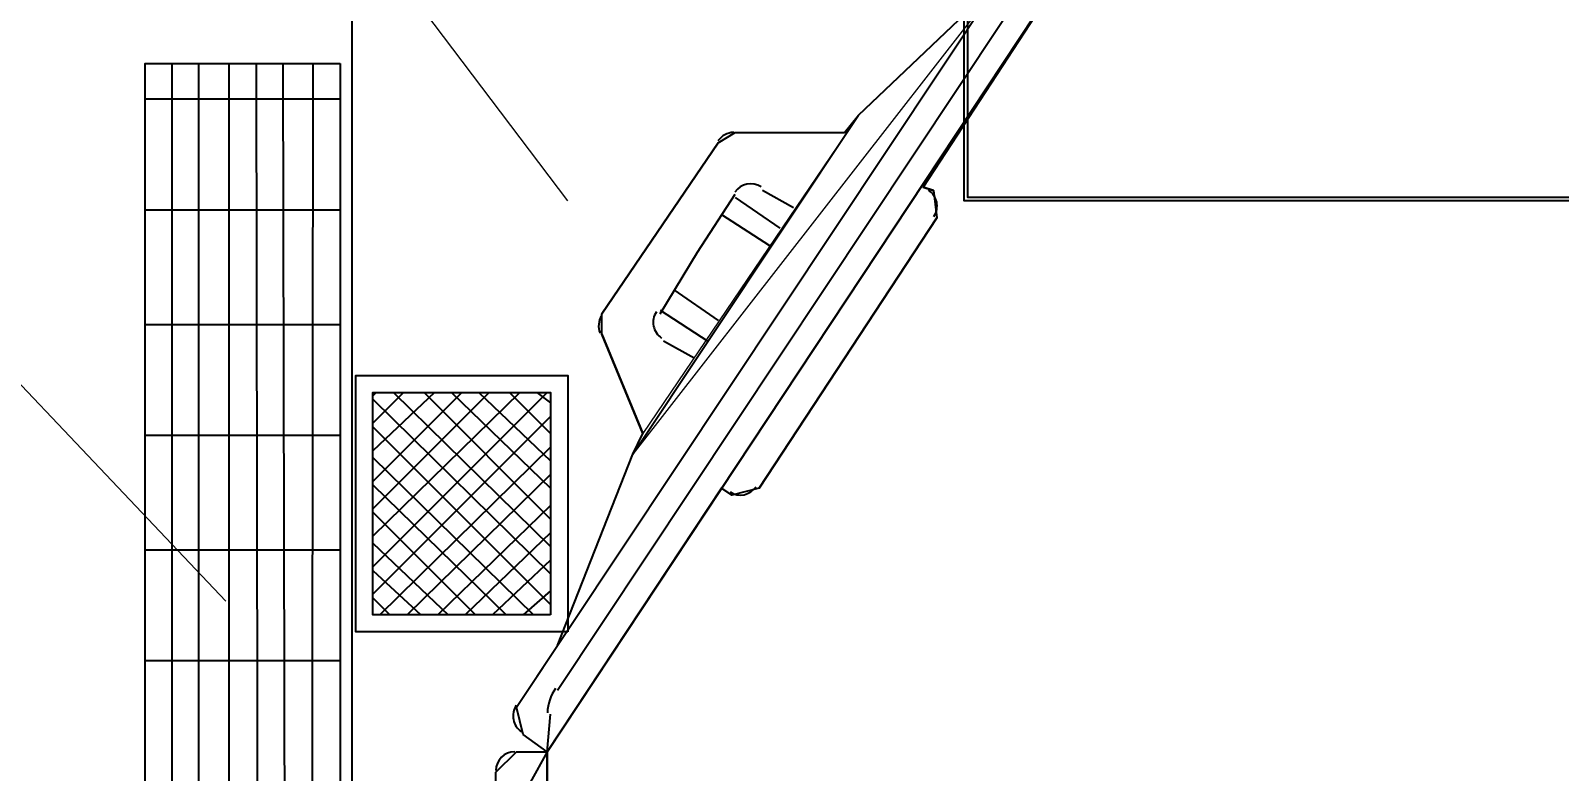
# Model space of a CAD drawing. Header units: millimetres. Extents: x 3050 to 430575, y -569542 to 36130.
# Drawn here: x 313103 to 313897, y -469548 to -469164 of the extents above; entities that cross this region are included whole.
import ezdxf

# ---------------------------------------------------------------- set-up
doc = ezdxf.new("R2010")
doc.units = ezdxf.units.MM
doc.layers.add('PDF _Геометрия', color=7, linetype='Continuous')
doc.layers.add('PDF _Текст', color=7, linetype='Continuous')
doc.styles.add('PDF ISOCPEUR', font='isocpeur.ttf')

# ---------------------------------------------------------------- blocks, each defined once
blk = doc.blocks.new('ТХ3 4 этаж')
at = {"layer": 'PDF _Геометрия', "color": 5, "lineweight": 9}
for points in [[(43230.6, -54455.8), (42544.8, -53550), (41664.8, -53540)], [(42875.5, -54871.3), (42494.8, -54470), (41834.8, -54470)]]:
    blk.add_lwpolyline(points, dxfattribs=at)
at = {"layer": 'PDF _Геометрия', "color": 5, "lineweight": 25}
for points in [[(44349.4, -54125.5), (44349.4, -56643.6), (43006.9, -56643.6), (43006.9, -54125.5)], [(44349.4, -54455.8), (43642.6, -54455.8), (43642.6, -54136.1), (44349.4, -54136.1)], [(43386.9, -54395.4), (43404.7, -54384.8), (43518.3, -54384.8), (43532.5, -54367), (43685.2, -54221.4), (43727.9, -54153.9), (43756.3, -54150.3), (43781.1, -54164.5), (43600, -54441.6), (43610.7, -54445.1), (43614.2, -54473.5), (43429.5, -54754.1), (43401.1, -54761.2), (43390.5, -54754.1), (43209.3, -55027.6), (43184.5, -55009.9), (43177.4, -54981.4), (43220, -54917.5), (43298.1, -54718.6), (43308.8, -54697.3), (43266.1, -54594.3), (43266.1, -54573)], [(44345.9, -54452.2), (43646.2, -54452.2), (43646.2, -54139.7), (44345.9, -54139.7)], [(42994.1, -54313.2), (42993.6, -57713.2), (42791.4, -57713.2), (42791.8, -54313.2)], [(43230.6, -54903.3), (43010.4, -54903.3), (43010.4, -54636.9), (43230.6, -54636.9)], [(43212.9, -54885.5), (43028.2, -54885.5), (43028.2, -54654.7), (43212.9, -54654.7)], [(43006.9, -55436.1), (43014, -55418.3), (43109.9, -55357.9), (43109.9, -55333.1), (43156, -55127.1), (43156, -55048.9), (43177.4, -55027.6), (43209.3, -55027.6), (43209.3, -55357.9), (43220, -55357.9), (43241.3, -55375.7), (43241.3, -55713.1), (43220, -55730.8), (43209.3, -55730.8), (43209.3, -56061.2), (43177.4, -56061.2), (43156, -56039.8), (43156, -55961.7), (43109.9, -55755.7), (43109.9, -55730.8), (43014, -55670.5), (43006.9, -55652.7)]]:
    blk.add_lwpolyline(points, close=True, dxfattribs=at)
for points in [[(43756.3, -54150.3), (43781.1, -54164.5), (43209.3, -55027.6), (43184.5, -55009.9)], [(43177.4, -54981.4), (43727.9, -54153.9)], [(43220, -54963.7), (43727.9, -54200.1)], [(43220, -54917.5), (43298.1, -54718.6), (43532.5, -54367), (43685.2, -54221.4)], [(42819.6, -57713.2), (42819.6, -54313.2)], [(42847.4, -57713.2), (42847.4, -54313.2)], [(42879.1, -57713.2), (42879.1, -54313.2)], [(42912.4, -57713.2), (42907.2, -54313.2)], [(42942.4, -57713.2), (42935.1, -54313.2)], [(42962.6, -57713.2), (42966.1, -54313.2)], [(42791.8, -54350), (42994.1, -54350)], [(43404.7, -54384.8), (43518.3, -54384.8)], [(43386.9, -54395.4), (43266.1, -54573)], [(43326.5, -54573), (43365.6, -54509.1), (43404.7, -54448.7)], [(43404.7, -54452.2), (43450.8, -54484.2)], [(43465, -54462.9), (43433.1, -54445.1)], [(43610.7, -54445.1), (43600, -54441.6)], [(42791.8, -54465), (42994.1, -54465)], [(43390.5, -54470), (43440.2, -54502)], [(43429.5, -54754.1), (43614.2, -54473.5)], [(43340.7, -54548.1), (43386.9, -54580.1)], [(43326.5, -54569.4), (43376.3, -54601.4)], [(42791.8, -54584), (42994.1, -54584)], [(43266.1, -54594.3), (43308.8, -54697.3)], [(43362, -54619.2), (43330.1, -54601.4)], [(43209.3, -54654.7), (43028.2, -54835.8)], [(43180.9, -54654.7), (43028.2, -54803.9)], [(43148.9, -54654.7), (43028.2, -54775.4)], [(43120.5, -54654.7), (43028.2, -54747)], [(43092.1, -54654.7), (43028.2, -54715.1)], [(43060.1, -54654.7), (43028.2, -54686.6)], [(43031.7, -54654.7), (43028.2, -54658.2)], [(43049.5, -54654.7), (43212.9, -54814.5)], [(43081.5, -54654.7), (43212.9, -54786.1)], [(43109.9, -54654.7), (43212.9, -54754.1)], [(43138.3, -54654.7), (43212.9, -54725.7)], [(43170.3, -54654.7), (43212.9, -54697.3)], [(43198.7, -54654.7), (43212.9, -54665.3)], [(43028.2, -54661.8), (43212.9, -54842.9)], [(43212.9, -54679.5), (43028.2, -54864.2)], [(43028.2, -54690.2), (43212.9, -54874.9)], [(42791.8, -54699), (42994.1, -54699)], [(43028.2, -54722.2), (43195.1, -54885.5)], [(43212.9, -54711.5), (43035.3, -54885.5)], [(43212.9, -54739.9), (43063.7, -54885.5)], [(43028.2, -54750.6), (43166.7, -54885.5)], [(43390.5, -54754.1), (43401.1, -54761.2)], [(43212.9, -54771.9), (43095.7, -54885.5)], [(43028.2, -54779), (43134.7, -54885.5)], [(43212.9, -54800.3), (43124.1, -54885.5)], [(42791.8, -54817.9), (42994.1, -54817.9)], [(43028.2, -54811), (43106.3, -54885.5)], [(43212.9, -54828.7), (43152.5, -54885.5)], [(43028.2, -54839.4), (43077.9, -54885.5)], [(43212.9, -54860.7), (43184.5, -54885.5)], [(43028.2, -54867.8), (43045.9, -54885.5)], [(42791.8, -54932.9), (42994.1, -54932.9)], [(43177.4, -56061.2), (43209.3, -56061.2), (43209.3, -55027.6), (43212.9, -54988.5)], [(43177.4, -55027.6), (43209.3, -55027.6), (43191.6, -55059.6)]]:
    blk.add_lwpolyline(points, dxfattribs=at)
at = {"layer": 'PDF _Геометрия', "color": 5, "lineweight": 0}
for points in [[(43390.5, -54754.1), (43781.1, -54164.5), (43209.3, -55027.6), (43209.3, -55730.8)], [(43685.2, -54221.4), (43298.1, -54718.6)], [(43532.5, -54367), (43308.8, -54697.3)], [(43209.3, -56061.2), (43209.3, -55027.6)]]:
    blk.add_lwpolyline(points, dxfattribs=at)
at = {"layer": 'PDF _Геометрия', "color": 5, "lineweight": 25}
for centre, radius, start, end in [((43403, -54404.4), 19.6, 89.9737, 146.2988), ((43420.7, -54457.6), 19.6, 56.5223, 146.3291), ((43594.7, -54461.1), 19.6, 326.3747, 56.4198), ((43282.3, -54585.5), 19.6, 146.5559, 202.8972), ((43339, -54581.9), 19.6, 146.3747, 236.4198), ((43410, -54741.6), 19.6, 236.7032, 326.1482), ((43260.5, -54990.1), 51.1, 146.4043, 176.6315), ((43193.4, -54990.4), 19.6, 146.3747, 236.4198), ((43175.6, -55047.2), 19.6, 90.0972, 179.9028)]:
    blk.add_arc(centre, radius, start, end, dxfattribs=at)
at = {"layer": 'PDF _Текст', "color": 5, "lineweight": 30, "insert": (41233.7, -55365.5), "char_height": 281.029, "attachment_point": 4, "style": 'PDF ISOCPEUR'}
blk.add_mtext('\\pxqr;Механическая рулонная штора\\P1700х1200 мм', dxfattribs=at)

msp = doc.modelspace()

# ---------------------------------------------------------------- block references
at = {"xscale": 0.5, "yscale": 0.5, "zscale": 0.5}
msp.add_blockref('ТХ3 4 этаж', (291766.25, -442024.29), dxfattribs=at)

doc.saveas('drawing.dxf')
